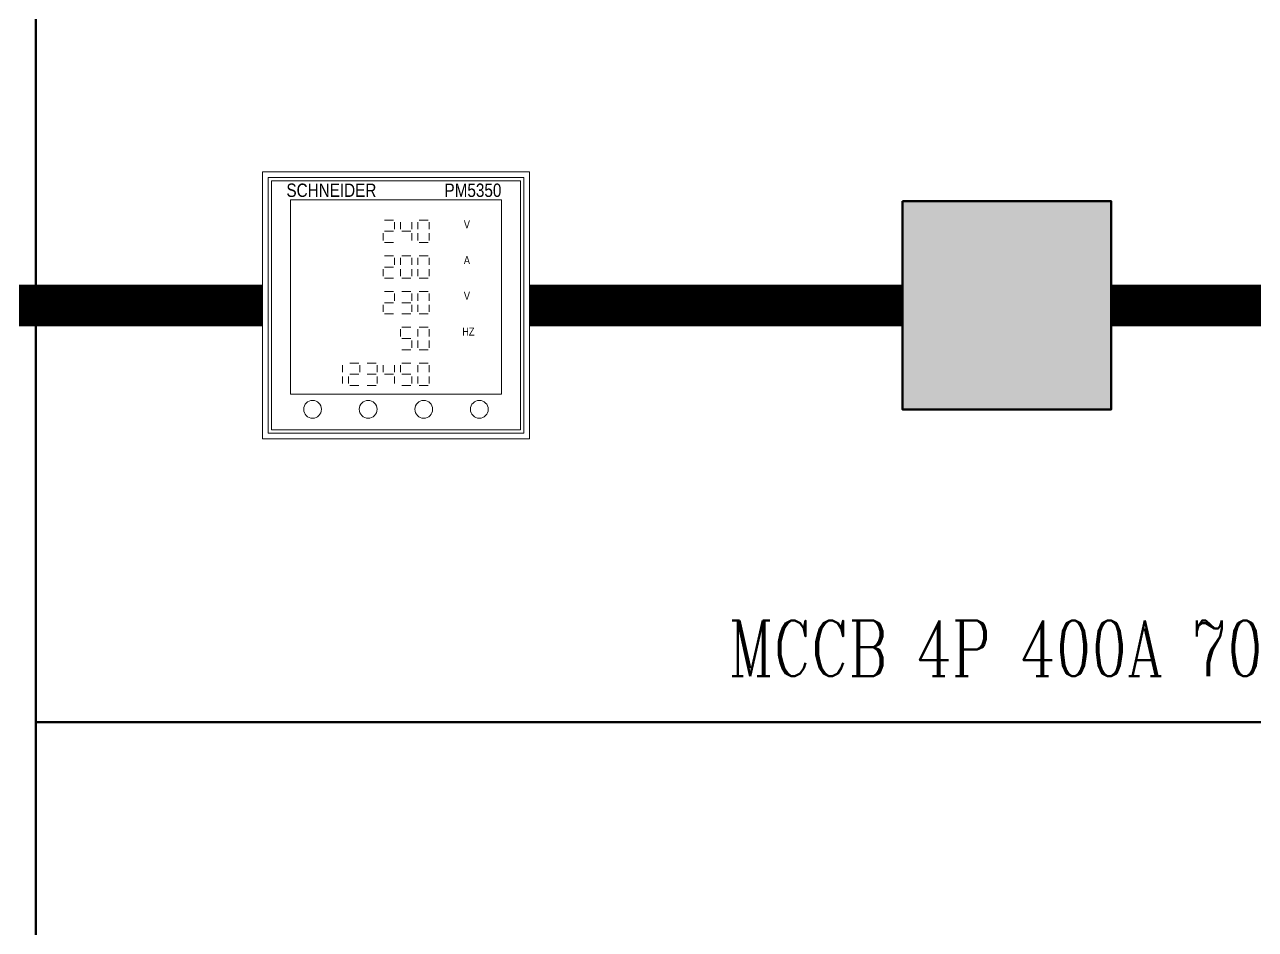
# Model space of a CAD drawing. Header units: millimetres. Extents: x -116965 to 323937, y 291661 to 566926.
# Drawn here: x -45035.8 to -44592.9, y 328565.3 to 328890.8 of the extents above; entities that cross this region are included whole.
import ezdxf
from ezdxf.enums import TextEntityAlignment as Align

# ---------------------------------------------------------------- set-up
doc = ezdxf.new("R2010")
doc.units = ezdxf.units.MM
doc.layers.get('0').update_dxf_attribs({"lineweight": 18})
doc.layers.add('BASE', color=7, linetype='Continuous', lineweight=15)
doc.layers.add('hw_Text', color=7, linetype='Continuous', lineweight=13)
doc.layers.add('C00-00-00', color=7, linetype='Continuous')
doc.layers.add('C32-AD-3C', color=7, linetype='Continuous', true_color=0x32ad3c)
doc.layers.add('C49-50-57', color=7, linetype='Continuous', true_color=0x495057)
doc.styles.add('hw_Block', font='complex.shx', dxfattribs={"width": 0.75})
doc.styles.add('VnArial', font='')
doc.styles.get('VnArial').set_extended_font_data('.VnArial NarrowH')

# ---------------------------------------------------------------- blocks, each defined once
blk = doc.blocks.new('1232')
at = {"color": 7, "linetype": 'Continuous', "lineweight": 13}
for p, q in [((43.84, 78.67), (47.07, 78.67)), ((47.48, 77.94), (47.48, 75.37)), ((49.66, 77.94), (49.66, 75.37)), ((53.72, 77.94), (53.72, 75.37)), ((55.9, 77.94), (55.9, 75.37)), ((56.31, 78.67), (59.54, 78.67)), ((59.95, 77.94), (59.95, 75.37)), ((43.43, 71.35), (43.43, 73.92)), ((43.84, 74.65), (47.07, 74.65)), ((50.08, 74.65), (53.3, 74.65)), ((53.72, 71.35), (53.72, 73.92)), ((55.9, 71.35), (55.9, 73.92)), ((59.95, 71.35), (59.95, 73.92)), ((43.84, 70.62), (47.07, 70.62)), ((56.31, 70.62), (59.54, 70.62)), ((43.84, 65.82), (47.07, 65.82)), ((47.48, 65.09), (47.48, 62.52)), ((49.66, 65.09), (49.66, 62.52)), ((50.08, 65.82), (53.3, 65.82)), ((53.72, 65.09), (53.72, 62.52)), ((55.9, 65.09), (55.9, 62.52)), ((56.31, 65.82), (59.54, 65.82)), ((59.95, 65.09), (59.95, 62.52)), ((43.43, 58.49), (43.43, 61.06)), ((43.84, 61.79), (47.07, 61.79)), ((43.84, 57.77), (47.07, 57.77)), ((49.66, 58.49), (49.66, 61.06)), ((50.08, 57.77), (53.3, 57.77)), ((53.72, 58.49), (53.72, 61.06)), ((55.9, 58.49), (55.9, 61.06)), ((56.31, 57.77), (59.54, 57.77)), ((59.95, 58.49), (59.95, 61.06)), ((43.84, 52.96), (47.07, 52.96)), ((43.84, 48.94), (47.07, 48.94)), ((47.48, 52.23), (47.48, 49.66)), ((50.08, 52.96), (53.3, 52.96)), ((50.08, 48.94), (53.3, 48.94)), ((53.72, 52.23), (53.72, 49.66)), ((55.9, 52.23), (55.9, 49.66)), ((56.31, 52.96), (59.54, 52.96)), ((59.95, 52.23), (59.95, 49.66)), ((43.43, 45.64), (43.43, 48.21)), ((43.84, 44.91), (47.07, 44.91)), ((50.08, 44.91), (53.3, 44.91)), ((53.72, 45.64), (53.72, 48.21)), ((55.9, 45.64), (55.9, 48.21)), ((56.31, 44.91), (59.54, 44.91)), ((59.95, 45.64), (59.95, 48.21)), ((50.08, 40.1), (53.3, 40.1)), ((56.31, 40.1), (59.54, 40.1)), ((49.66, 39.38), (49.66, 36.81)), ((50.08, 36.08), (53.3, 36.08)), ((55.9, 39.38), (55.9, 36.81)), ((59.95, 39.38), (59.95, 36.81)), ((50.08, 32.06), (53.3, 32.06)), ((53.72, 32.78), (53.72, 35.35)), ((55.9, 32.78), (55.9, 35.35)), ((56.31, 32.06), (59.54, 32.06)), ((59.95, 32.78), (59.95, 35.35)), ((31.38, 27.23), (34.61, 27.23)), ((37.61, 27.23), (40.84, 27.23)), ((50.08, 27.23), (53.3, 27.23)), ((56.31, 27.23), (59.54, 27.23)), ((28.79, 26.5), (28.79, 23.93)), ((28.79, 19.91), (28.79, 22.47)), ((30.97, 19.91), (30.97, 22.47)), ((31.38, 23.2), (34.61, 23.2)), ((35.02, 26.5), (35.02, 23.93)), ((37.61, 23.2), (40.84, 23.2)), ((41.25, 26.5), (41.25, 23.93)), ((41.25, 19.91), (41.25, 22.47)), ((43.43, 26.5), (43.43, 23.93)), ((43.84, 23.2), (47.07, 23.2)), ((47.48, 26.5), (47.48, 23.93)), ((47.48, 19.91), (47.48, 22.47)), ((49.66, 26.5), (49.66, 23.93)), ((50.08, 23.2), (53.3, 23.2)), ((53.72, 19.91), (53.72, 22.47)), ((55.9, 26.5), (55.9, 23.93)), ((55.9, 19.91), (55.9, 22.47)), ((59.95, 26.5), (59.95, 23.93)), ((59.95, 19.91), (59.95, 22.47)), ((31.38, 19.18), (34.61, 19.18)), ((37.61, 19.18), (40.84, 19.18)), ((50.08, 19.18), (53.3, 19.18)), ((56.31, 19.18), (59.54, 19.18))]:
    blk.add_line(p, q, dxfattribs=at)
at = {"layer": 'BASE', "lineweight": 13}
for points in [[(96, 0), (0, 0), (0, 96), (96, 96)], [(3.2, 3.2), (92.8, 3.2), (92.8, 92.8), (3.2, 92.8)], [(10, 16.06), (86, 16.06), (86, 86), (10, 86)]]:
    blk.add_lwpolyline(points, close=True, dxfattribs=at)
at = {"layer": 'BASE', "color": 3, "lineweight": 13}
blk.add_lwpolyline([(2, 2), (94, 2), (94, 94), (2, 94)], close=True, dxfattribs=at)
at = {"layer": 'BASE', "lineweight": 13}
for centre in [(18, 10.61), (38, 10.61), (58, 10.61), (78, 10.61)]:
    blk.add_circle(centre, 3.2, dxfattribs=at)
at = {"layer": 'hw_Text', "lineweight": 13, "style": 'VnArial'}
for s, height, p in [('Schneider', 4.8, (24.76, 89.41)), ('V', 2.88, (73.53, 77.14)), ('A', 2.88, (73.53, 64.28)), ('V', 2.88, (73.53, 51.43)), ('Hz', 2.88, (74.05, 38.57))]:
    blk.add_text(s, height=height, rotation=360, dxfattribs=at).set_placement(p, align=Align.MIDDLE_CENTER)
at = {"layer": 'hw_Text', "color": 1, "lineweight": 13, "style": 'VnArial'}
blk.add_text('PM5350', height=4.8, rotation=360, dxfattribs=at).set_placement((75.69, 89.41), align=Align.MIDDLE_CENTER)

msp = doc.modelspace()

# ---------------------------------------------------------------- hatches: boundary and pattern name
at = {"layer": 'C00-00-00'}
h = msp.add_hatch(color=256, dxfattribs=at)
edge = h.paths.add_edge_path()
edge.add_arc((-44682.324599, 328789.786549), 27.496163, 0, 360)
h = msp.add_hatch(color=256, dxfattribs=at)
h.dxf.hatch_style = 2
h.paths.add_polyline_path([(-44714.820061, 328797.285502), (-44649.829137, 328797.285502), (-44649.829137, 328782.287596), (-44714.820061, 328782.287596)])
at = {"layer": 'C32-AD-3C'}
h = msp.add_hatch(color=256, dxfattribs=at)
h.dxf.hatch_style = 2
h.paths.add_polyline_path([(-44704.821458, 328777.288292), (-44689.823552, 328777.288292), (-44689.823552, 328752.291783), (-44704.821458, 328752.291783)])
at = {"layer": 'C49-50-57'}
h = msp.add_hatch(color=256, dxfattribs=at)
h.dxf.hatch_style = 2
h.paths.add_polyline_path([(-44719.819365, 328827.281314), (-44644.829833, 328827.281314), (-44644.829833, 328752.291783), (-44719.819365, 328752.291783)])

# ---------------------------------------------------------------- linework, layer by layer
at = {"color": 1, "lineweight": -3, "ltscale": 5, "const_width": 15}
for points in [[(-44950.154289, 328789.786549), (-45126.432169, 328789.786549)], [(-44719.819365, 328789.786549), (-44854.154289, 328789.786549)], [(-44644.829833, 328789.786549), (-44505.432548, 328789.786549)]]:
    msp.add_lwpolyline(points, dxfattribs=at)
at = {"layer": 'C00-00-00', "lineweight": 211}
msp.add_lwpolyline([(-45031.792843, 330439.556236), (-44331.890552, 330439.556236), (-44331.890552, 328239.863317), (-45031.792843, 328239.863317)], close=True, dxfattribs=at)
at = {"layer": 'C00-00-00', "lineweight": 100}
for points in [[(-45231.764927, 330339.570192), (-45031.792843, 330339.570192), (-45031.792843, 328339.849361), (-45231.764927, 328339.849361)], [(-45031.792843, 328939.765611), (-44331.890552, 328939.765611), (-44331.890552, 328639.807486), (-45031.792843, 328639.807486)], [(-45031.792843, 328639.807486), (-44331.890552, 328639.807486), (-44331.890552, 328339.849361), (-45031.792843, 328339.849361)]]:
    msp.add_lwpolyline(points, close=True, dxfattribs=at)
at = {"layer": 'C00-00-00', "lineweight": 50}
msp.add_lwpolyline([(-44719.819365, 328827.281314), (-44644.829833, 328827.281314), (-44644.829833, 328752.291783), (-44719.819365, 328752.291783)], close=True, dxfattribs=at)

# ---------------------------------------------------------------- block references
msp.add_blockref('1232', (-44950.154289, 328741.786549))

# ---------------------------------------------------------------- texts
at = {"color": 2, "insert": (-44673.121207, 328666.416672), "char_height": 20, "attachment_point": 5, "style": 'hw_Block'}
msp.add_mtext_dynamic_manual_height_columns('MCCB 4P 400A 70kA', width=280.32785492, gutter_width=12.5, heights=[0], dxfattribs=at)

doc.saveas('drawing.dxf')
